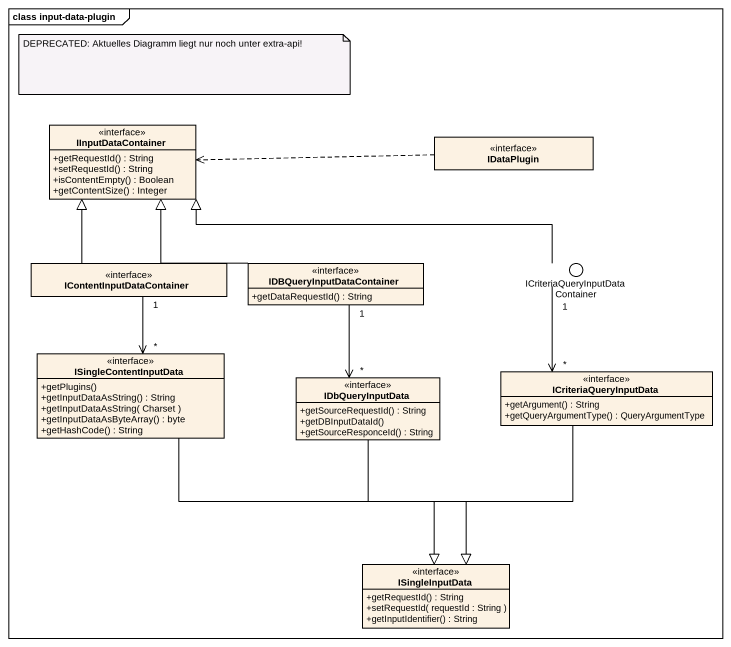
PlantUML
@startuml
mainframe class input-data-plugin
allowmixing
hide circle
hide empty members
skinparam classAttributeIconSize 0
interface IInputDataContainer {
  +getRequestId() : String
  +setRequestId() : String
  +isContentEmpty() : Boolean
  +getContentSize() : Integer
}
interface IDataPlugin
interface IContentInputDataContainer
interface IDBQueryInputDataContainer {
  +getDataRequestId() : String
}
() "ICriteriaQueryInputDataContainer" as ICriteriaQueryInputDataConta
interface ISingleContentInputData {
  +getPlugins()
  +getInputDataAsString() : String
  +getInputDataAsString( Charset )
  +getInputDataAsByteArray() : byte
  +getHashCode() : String
}
interface IDbQueryInputData {
  +getSourceRequestId() : String
  +getDBInputDataId()
  +getSourceResponceId() : String
}
interface ICriteriaQueryInputData {
  +getArgument() : String
  +getQueryArgumentType() : QueryArgumentType
}
interface ISingleInputData {
  +getRequestId() : String
  +setRequestId( requestId : String )
  +getInputIdentifier() : String
}
IDataPlugin .left.> IInputDataContainer
IContentInputDataContainer -up-|> IInputDataContainer
IContentInputDataContainer "1" --> "*" ISingleContentInputData
IDBQueryInputDataContainer -left-|> IInputDataContainer
IDBQueryInputDataContainer "1" --> "*" IDbQueryInputData
ICriteriaQueryInputDataConta -left-|> IInputDataContainer
ICriteriaQueryInputDataConta "1" --> "*" ICriteriaQueryInputData
ISingleContentInputData --|> ISingleInputData
IDbQueryInputData --|> ISingleInputData
ICriteriaQueryInputData --|> ISingleInputData
note as N1
  DEPRECATED: Aktuelles Diagramm liegt nur noch unter extra-api!
end note
@enduml
